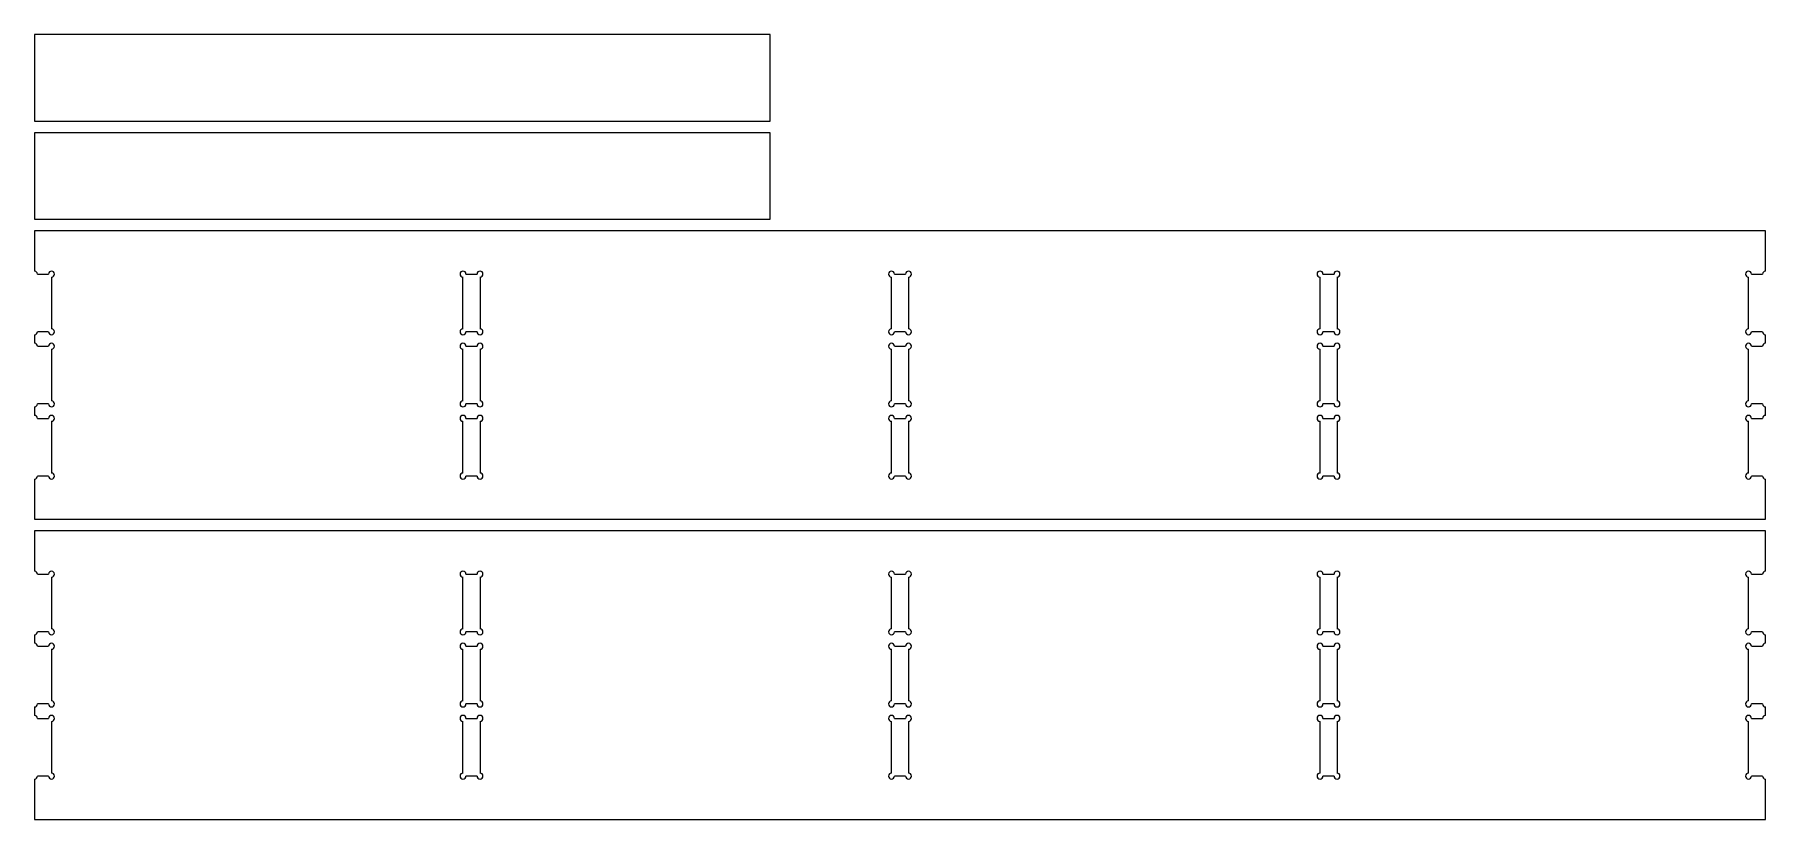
# Model space of a CAD drawing. Header units: millimetres. Extents: x 12 to 1812, y 12 to 828.
import ezdxf

# ---------------------------------------------------------------- set-up
doc = ezdxf.new("R2010")
doc.units = ezdxf.units.MM
doc.layers.get('0').update_dxf_attribs({"lineweight": 25})

msp = doc.modelspace()

# ---------------------------------------------------------------- linework, layer by layer
for p, q in [((12, 828), (12, 738)), ((777, 828), (12, 828)), ((777, 738), (777, 828)), ((12, 738), (777, 738)), ((12, 726), (12, 636)), ((777, 726), (12, 726)), ((777, 636), (777, 726)), ((12, 636), (777, 636)), ((12, 624), (12, 582.1)), ((1812, 624), (12, 624)), ((1812, 582.1), (1812, 624)), ((15, 579), (26.5, 579)), ((460.6, 579), (472.1, 579)), ((906.2, 579), (917.8, 579)), ((1351.9, 579), (1363.4, 579)), ((1797.5, 579), (1809, 579)), ((29.6, 575.9), (29.6, 522.1)), ((457.5, 522.1), (457.5, 575.9)), ((475.2, 575.9), (475.2, 522.1)), ((903.1, 522.1), (903.1, 575.9)), ((920.9, 575.9), (920.9, 522.1)), ((1348.8, 522.1), (1348.8, 575.9)), ((1366.5, 575.9), (1366.5, 522.1)), ((1794.4, 522.1), (1794.4, 575.9)), ((12, 515.9), (12, 507.1)), ((26.5, 519), (15, 519)), ((15, 504), (26.5, 504)), ((472.1, 519), (460.6, 519)), ((460.6, 504), (472.1, 504)), ((917.8, 519), (906.2, 519)), ((906.2, 504), (917.8, 504)), ((1363.4, 519), (1351.9, 519)), ((1351.9, 504), (1363.4, 504)), ((1809, 519), (1797.5, 519)), ((1797.5, 504), (1809, 504)), ((1812, 507.1), (1812, 515.9)), ((29.6, 500.9), (29.6, 447.1)), ((457.5, 447.1), (457.5, 500.9)), ((475.2, 500.9), (475.2, 447.1)), ((903.1, 447.1), (903.1, 500.9)), ((920.9, 500.9), (920.9, 447.1)), ((1348.8, 447.1), (1348.8, 500.9)), ((1366.5, 500.9), (1366.5, 447.1)), ((1794.4, 447.1), (1794.4, 500.9)), ((12, 440.9), (12, 432.1)), ((26.5, 444), (15, 444)), ((472.1, 444), (460.6, 444)), ((917.8, 444), (906.2, 444)), ((1363.4, 444), (1351.9, 444)), ((1809, 444), (1797.5, 444)), ((1812, 432.1), (1812, 440.9)), ((15, 429), (26.5, 429)), ((29.6, 425.9), (29.6, 372.1)), ((457.5, 372.1), (457.5, 425.9)), ((460.6, 429), (472.1, 429)), ((475.2, 425.9), (475.2, 372.1)), ((903.1, 372.1), (903.1, 425.9)), ((906.2, 429), (917.8, 429)), ((920.9, 425.9), (920.9, 372.1)), ((1348.8, 372.1), (1348.8, 425.9)), ((1351.9, 429), (1363.4, 429)), ((1366.5, 425.9), (1366.5, 372.1)), ((1794.4, 372.1), (1794.4, 425.9)), ((1797.5, 429), (1809, 429)), ((12, 365.9), (12, 324)), ((26.5, 369), (15, 369)), ((472.1, 369), (460.6, 369)), ((917.8, 369), (906.2, 369)), ((1363.4, 369), (1351.9, 369)), ((1809, 369), (1797.5, 369)), ((1812, 324), (1812, 365.9)), ((12, 324), (1812, 324)), ((12, 312), (12, 270.1)), ((1812, 312), (12, 312)), ((1812, 270.1), (1812, 312)), ((15, 267), (26.5, 267)), ((29.6, 263.9), (29.6, 210.1)), ((457.5, 210.1), (457.5, 263.9)), ((460.6, 267), (472.1, 267)), ((475.2, 263.9), (475.2, 210.1)), ((903.1, 210.1), (903.1, 263.9)), ((906.2, 267), (917.8, 267)), ((920.9, 263.9), (920.9, 210.1)), ((1348.8, 210.1), (1348.8, 263.9)), ((1351.9, 267), (1363.4, 267)), ((1366.5, 263.9), (1366.5, 210.1)), ((1794.4, 210.1), (1794.4, 263.9)), ((1797.5, 267), (1809, 267)), ((12, 203.9), (12, 195.1)), ((26.5, 207), (15, 207)), ((472.1, 207), (460.6, 207)), ((917.8, 207), (906.2, 207)), ((1363.4, 207), (1351.9, 207)), ((1809, 207), (1797.5, 207)), ((1812, 195.1), (1812, 203.9)), ((15, 192), (26.5, 192)), ((29.6, 188.9), (29.6, 135.1)), ((457.5, 135.1), (457.5, 188.9)), ((460.6, 192), (472.1, 192)), ((475.2, 188.9), (475.2, 135.1)), ((903.1, 135.1), (903.1, 188.9)), ((906.2, 192), (917.8, 192)), ((920.9, 188.9), (920.9, 135.1)), ((1348.8, 135.1), (1348.8, 188.9)), ((1351.9, 192), (1363.4, 192)), ((1366.5, 188.9), (1366.5, 135.1)), ((1794.4, 135.1), (1794.4, 188.9)), ((1797.5, 192), (1809, 192)), ((12, 128.9), (12, 120.1)), ((26.5, 132), (15, 132)), ((472.1, 132), (460.6, 132)), ((917.8, 132), (906.2, 132)), ((1363.4, 132), (1351.9, 132)), ((1809, 132), (1797.5, 132)), ((1812, 120.1), (1812, 128.9)), ((15, 117), (26.5, 117)), ((29.6, 113.9), (29.6, 60.1)), ((457.5, 60.1), (457.5, 113.9)), ((460.6, 117), (472.1, 117)), ((475.2, 113.9), (475.2, 60.1)), ((903.1, 60.1), (903.1, 113.9)), ((906.2, 117), (917.8, 117)), ((920.9, 113.9), (920.9, 60.1)), ((1348.8, 60.1), (1348.8, 113.9)), ((1351.9, 117), (1363.4, 117)), ((1366.5, 113.9), (1366.5, 60.1)), ((1794.4, 60.1), (1794.4, 113.9)), ((1797.5, 117), (1809, 117)), ((26.5, 57), (15, 57)), ((472.1, 57), (460.6, 57)), ((917.8, 57), (906.2, 57)), ((1363.4, 57), (1351.9, 57)), ((1809, 57), (1797.5, 57)), ((12, 53.9), (12, 12)), ((1812, 12), (1812, 53.9)), ((12, 12), (1812, 12))]:
    msp.add_line(p, q)
for centre, start, end in [((11.9, 579), 0, 88.1514), ((29.6, 579), -90, 180), ((457.5, 579), 0, 270), ((475.2, 579), -90, 180), ((903.1, 579), 0, 270), ((920.9, 579), -90, 180), ((1348.8, 579), 0, 270), ((1366.5, 579), -90, 180), ((1794.4, 579), 0, 270), ((1812.1, 579), 91.8486, 180), ((29.6, 519), 180, 450), ((457.5, 519), 90, 360), ((475.2, 519), 180, 450), ((903.1, 519), 90, 360), ((920.9, 519), 180, 450), ((1348.8, 519), 90, 360), ((1366.5, 519), 180, 450), ((1794.4, 519), 90, 360), ((11.9, 519), 271.8486, 360), ((11.9, 504), 0, 88.1514), ((29.6, 504), -90, 180), ((457.5, 504), 0, 270), ((475.2, 504), -90, 180), ((903.1, 504), 0, 270), ((920.9, 504), -90, 180), ((1348.8, 504), 0, 270), ((1366.5, 504), -90, 180), ((1794.4, 504), 0, 270), ((1812.1, 519), 180, 268.1514), ((1812.1, 504), 91.8486, 180), ((11.9, 444), 271.8486, 360), ((11.9, 429), 0, 88.1514), ((29.6, 444), 180, 450), ((29.6, 429), -90, 180), ((457.5, 444), 90, 360), ((457.5, 429), 0, 270), ((475.2, 444), 180, 450), ((475.2, 429), -90, 180), ((903.1, 444), 90, 360), ((903.1, 429), 0, 270), ((920.9, 444), 180, 450), ((920.9, 429), -90, 180), ((1348.8, 444), 90, 360), ((1348.8, 429), 0, 270), ((1366.5, 444), 180, 450), ((1366.5, 429), -90, 180), ((1794.4, 444), 90, 360), ((1794.4, 429), 0, 270), ((1812.1, 444), 180, 268.1514), ((1812.1, 429), 91.8486, 180), ((11.9, 369), 271.8486, 360), ((29.6, 369), 180, 450), ((457.5, 369), 90, 360), ((475.2, 369), 180, 450), ((903.1, 369), 90, 360), ((920.9, 369), 180, 450), ((1348.8, 369), 90, 360), ((1366.5, 369), 180, 450), ((1794.4, 369), 90, 360), ((1812.1, 369), 180, 268.1514), ((11.9, 267), 0, 88.1514), ((29.6, 267), -90, 180), ((457.5, 267), 0, 270), ((475.2, 267), -90, 180), ((903.1, 267), 0, 270), ((920.9, 267), -90, 180), ((1348.8, 267), 0, 270), ((1366.5, 267), -90, 180), ((1794.4, 267), 0, 270), ((1812.1, 267), 91.8486, 180), ((11.9, 207), 271.8486, 360), ((29.6, 207), 180, 450), ((457.5, 207), 90, 360), ((475.2, 207), 180, 450), ((903.1, 207), 90, 360), ((920.9, 207), 180, 450), ((1348.8, 207), 90, 360), ((1366.5, 207), 180, 450), ((1794.4, 207), 90, 360), ((1812.1, 207), 180, 268.1514), ((11.9, 192), 0, 88.1514), ((29.6, 192), -90, 180), ((457.5, 192), 0, 270), ((475.2, 192), -90, 180), ((903.1, 192), 0, 270), ((920.9, 192), -90, 180), ((1348.8, 192), 0, 270), ((1366.5, 192), -90, 180), ((1794.4, 192), 0, 270), ((1812.1, 192), 91.8486, 180), ((11.9, 132), 271.8486, 360), ((29.6, 132), 180, 450), ((457.5, 132), 90, 360), ((475.2, 132), 180, 450), ((903.1, 132), 90, 360), ((920.9, 132), 180, 450), ((1348.8, 132), 90, 360), ((1366.5, 132), 180, 450), ((1794.4, 132), 90, 360), ((1812.1, 132), 180, 268.1514), ((11.9, 117), 0, 88.1514), ((29.6, 117), -90, 180), ((457.5, 117), 0, 270), ((475.2, 117), -90, 180), ((903.1, 117), 0, 270), ((920.9, 117), -90, 180), ((1348.8, 117), 0, 270), ((1366.5, 117), -90, 180), ((1794.4, 117), 0, 270), ((1812.1, 117), 91.8486, 180), ((11.9, 57), 271.8486, 360), ((29.6, 57), 180, 450), ((457.5, 57), 90, 360), ((475.2, 57), 180, 450), ((903.1, 57), 90, 360), ((920.9, 57), 180, 450), ((1348.8, 57), 90, 360), ((1366.5, 57), 180, 450), ((1794.4, 57), 90, 360), ((1812.1, 57), 180, 268.1514)]:
    msp.add_arc(centre, 3.1, start, end)

doc.saveas('drawing.dxf')
